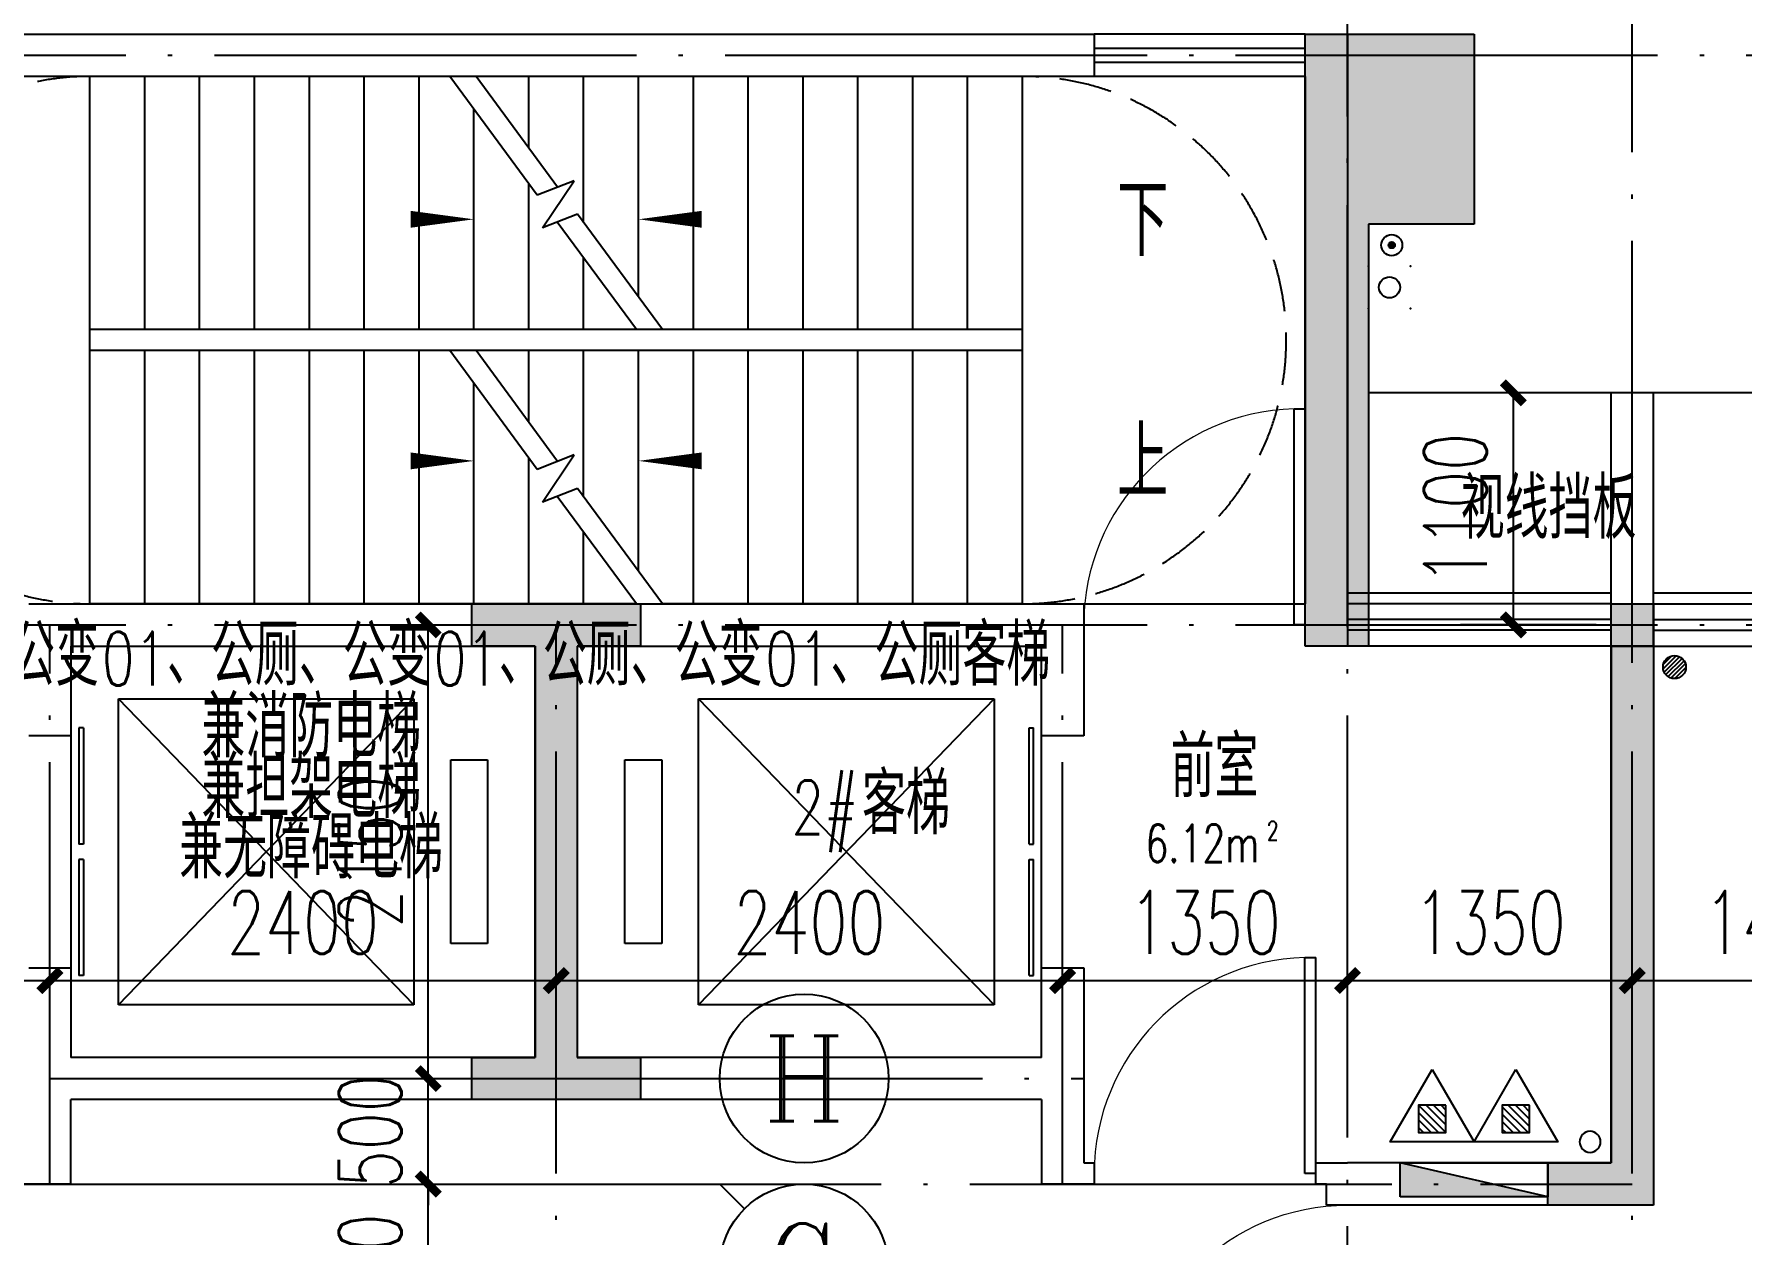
# Model space of a CAD drawing. Extents: x 41972 to 370663, y -1070170 to -56660.
# Drawn here: x 252623 to 260716, y -125077 to -119387 of the extents above; entities that cross this region are included whole.
import ezdxf
from ezdxf.enums import TextEntityAlignment as Align

# ---------------------------------------------------------------- set-up
doc = ezdxf.new("R2010")
doc.units = 0
doc.header["$LTSCALE"] = 1000
doc.header["$MEASUREMENT"] = 0
doc.linetypes.add('DOTE', pattern=[2.42, 2, -0.2, 0.02, -0.2])
doc.linetypes.add('hxt-bzc$0$DASH', pattern=[0.35, 0.25, -0.1])
doc.layers.get('Defpoints').update_dxf_attribs({"color": 250})
for name, color, linetype in [('110-bz$0$A-栏杆、扶手', 163, 'Continuous'), ('A-AXIS_TEXT_轴号文字', 7, 'Continuous'), ('A-AXIS_轴号', 3, 'Continuous'), ('A-COLUMN_结构柱', 4, 'Continuous'), ('A-DOTE_轴线', 215, 'DOTE'), ('A-PUB_HATCH_柱填充', 9, 'Continuous'), ('A-看线（阳台、空调板、线脚、雨棚等）', 11, 'Continuous'), ('A-立管', 6, 'Continuous'), ('AXIS_TEXT', 7, 'Continuous'), ('EQUIP_灭火器', 7, 'Continuous'), ('hxt-bzc$0$A-STAIR-楼电梯、坡、阶', 2, 'Continuous'), ('hxt-bzc$0$A-WALL-墙', 4, 'Continuous'), ('hxt-bzc$0$A-WINDOW-门窗', 2, 'Continuous'), ('hxt-bzc$0$A-房间名称', 31, 'Continuous'), ('hxt-bzc$0$A-文字', 7, 'Continuous'), ('hxt-bzc$0$A-栏杆、扶手', 163, 'Continuous'), ('hxt-bzc$0$A-看线（阳台、空调板、线脚、雨棚等）', 11, 'Continuous'), ('hxt-bzc$0$DIM_SYMB', 3, 'Continuous'), ('hxt-bzc$0$EQUIP_消火栓', 7, 'Continuous'), ('hxt-bzc$0$VPIPE-消防', 1, 'hxt-bzc$0$TG_X'), ('loutai2-osc$0$A-WALL-墙', 4, 'Continuous'), ('loutai2-osc$0$A-房间名称', 31, 'Continuous'), ('loutai2-osc$0$A-看线（阳台、空调板、线脚、雨棚等）', 11, 'Continuous'), ('SG-BZC$0$A-立管', 6, 'Continuous'), ('WALL', 9, 'Continuous')]:
    doc.layers.add(name, color=color, linetype=linetype)
doc.styles.add('_TCH_AXIS', font='COMPLEX', dxfattribs={"bigfont": 'GBCBIG'})
doc.styles.add('_TCH_DIM_T3', font='SIMPLEX', dxfattribs={"width": 0.705882, "bigfont": 'GBCBIG.shx'})
doc.styles.add('COMPLEX', font='COMPLEX')
doc.styles.add('hxt-bzc$0$_TCH_DIM', font='SIMPLEX', dxfattribs={"bigfont": 'GBCBIG'})
doc.styles.add('hxt-bzc$0$_TCH_SPACE', font='SIMPLEX', dxfattribs={"bigfont": 'GBCBIG'})
doc.styles.add('hxt-bzc$0$TG_LINETYPE', font='SIMPLEX', dxfattribs={"width": 0.8, "height": 3, "bigfont": 'AllInOneBig.shx'})
doc.styles.add('loutai2-osc$0$_TCH_SPACE', font='SIMPLEX', dxfattribs={"bigfont": 'GBCBIG'})
doc.linetypes.add('hxt-bzc$0$TG_X', pattern='A,2,-0.6,["X",hxt-bzc$0$TG_LINETYPE,S=0.1,R=0,X=-0.52,Y=-0.15],0', length=2.6)
doc.dimstyles.new('_TCH_ARCH&&100', dxfattribs={"dimtxt": 297.5, "dimasz": 100, "dimexe": 250, "dimexo": 300, "dimgap": 126.25, "dimtad": 1, "dimdec": 0, "dimzin": 0, "dimdsep": 46, "dimtxsty": '_TCH_DIM_T3', "dimblk": 'ARCHTICK', "dimcen": 0.09, "dimclrt": 7, "dimazin": 2, "dimtfac": 1, "dimtdec": 0, "dimtix": 1, "dimtmove": 2, "dimatfit": 3, "dimfxl": 100, "dimtolj": 1, "dimtzin": 0, "dimarcsym": 0})

# ---------------------------------------------------------------- blocks, each defined once
blk = doc.blocks.new('loutai2-osc')
at = {"layer": '110-bz$0$A-栏杆、扶手'}
for p, q in [((3850, 125), (1400, 125)), ((3850, 75), (1400, 75))]:
    blk.add_line(p, q, dxfattribs=at)
at = {"layer": 'A-看线（阳台、空调板、线脚、雨棚等）', "color": 8}
blk.add_line((2050, 250), (3850, 250), dxfattribs=at)
at = {"layer": 'loutai2-osc$0$A-WALL-墙'}
for p, q in [((3850, 0), (3850, 1200)), ((3850, 1200), (4050, 1200)), ((4050, 0), (4050, 1200)), ((3850, 0), (4050, 0))]:
    blk.add_line(p, q, dxfattribs=at)
at = {"layer": 'loutai2-osc$0$A-看线（阳台、空调板、线脚、雨棚等）'}
for p, q in [((3850, 200), (1400, 200)), ((3850, 0), (1400, 0))]:
    blk.add_line(p, q, dxfattribs=at)
blk.add_lwpolyline([(1300, 250), (1300, 1200), (5200, 1200)], dxfattribs=at)
blk = doc.blocks.new('34GTQ24TG')
at = {"layer": 'A-立管'}
blk.add_hatch(color=256, dxfattribs=at).paths.add_polyline_path([(0, -15, -1), (0, 15, -1), (0, -15)])
for radius in [50, 15]:
    blk.add_circle((0, 0), radius, dxfattribs=at)
blk = doc.blocks.new('SG-BZC$0$立管%%c100')
at = {"layer": 'SG-BZC$0$A-立管'}
blk.add_circle((100, -100), 50, dxfattribs=at)
for p in [(0, 0), (200, 0), (0, -200), (200, -200)]:
    blk.add_point(p, dxfattribs=at)
blk = doc.blocks.new('SG-BZC')
at = {"layer": 'A-立管', "xscale": -1}
blk.add_blockref('34GTQ24TG', (1290, 10700), dxfattribs=at)
at = {"layer": 'SG-BZC$0$A-立管', "xscale": -0.9979199999999903, "yscale": 0.9979199999999903, "zscale": 0.9979199999999954, "rotation": 180.000001226766}
blk.add_blockref('SG-BZC$0$立管%%c100', (1200.9, 10400), dxfattribs=at)
blk = doc.blocks.new('A$C18840BC2')
at = {"layer": 'A-PUB_HATCH_柱填充'}
for points in [[(9650, 12100), (8850, 12100), (8850, 11200), (9350, 11200), (9350, 9200), (9650, 9200), (9650, 12100)], [(8200, 6750), (8200, 9400), (8000, 9400), (8000, 6550), (8500, 6550), (8500, 6750), (8200, 6750)], [(13100, 9200), (13100, 7250), (12800, 7250), (12800, 7050), (13600, 7050), (13600, 7250), (13300, 7250), (13300, 9200), (13600, 9200), (13600, 9400), (12800, 9400), (12800, 9200), (13100, 9200)]]:
    blk.add_hatch(color=256, dxfattribs=at).paths.add_polyline_path(points)
at = {"layer": 'A-COLUMN_结构柱'}
for p, q in [((9650, 12100), (8850, 12100)), ((8850, 12100), (8850, 11200)), ((9650, 9200), (9650, 12100)), ((8850, 11200), (9350, 11200)), ((9350, 11200), (9350, 9200)), ((8200, 9400), (8000, 9400)), ((8000, 9400), (8000, 6550)), ((8200, 6750), (8200, 9400)), ((13600, 9400), (12800, 9400)), ((12800, 9400), (12800, 9200)), ((13600, 9200), (13600, 9400)), ((9350, 9200), (9650, 9200)), ((12800, 9200), (13100, 9200)), ((13100, 9200), (13100, 7250)), ((13300, 7250), (13300, 9200)), ((13300, 9200), (13600, 9200)), ((13100, 7250), (12800, 7250)), ((12800, 7250), (12800, 7050)), ((13600, 7250), (13300, 7250)), ((13600, 7050), (13600, 7250)), ((12800, 7050), (13600, 7050)), ((8500, 6750), (8200, 6750)), ((8500, 6550), (8500, 6750)), ((8000, 6550), (8500, 6550))]:
    blk.add_line(p, q, dxfattribs=at)
blk = doc.blocks.new('$TwtSys$00000546')
h = blk.add_hatch()
h.set_pattern_fill('ANSI31', color=256, scale=200, style=0)
h.set_pattern_definition([(45, (-38543.802, -6670.83), (-17.67767, 17.67767), [])])
h.paths.add_polyline_path([(-64.9, 173.7), (64.9, 173.7), (64.9, 43.9), (-64.9, 43.9)])
for points in [[(0, 343.6), (-198.4, 0), (198.4, 0)], [(-64.9, 173.7), (64.9, 173.7), (64.9, 43.9), (-64.9, 43.9)]]:
    blk.add_lwpolyline(points, close=True)
blk = doc.blocks.new('hxt-bzc$0$$DorLib2D$00000001')
for p, q in [((0.45, 0.975), (0.5, 0.975)), ((0.45, 0), (0.45, 0.975)), ((0.5, 0), (0.5, 0.975)), ((0.5, 0), (0.45, 0))]:
    blk.add_line(p, q)
at = {"lineweight": 13}
blk.add_arc((0.475, 0), 0.975, 91.46928, 180, dxfattribs=at)
blk = doc.blocks.new('hxt-bzc$0$$DORLIB2D$00000127')
at = {"color": 0}
for points in [[(-0.5333, 0.7949), (-0.5333, 0.6904)], [(-0.0333, 0.7949), (-0.5333, 0.7949)], [(-0.0333, 0.7949), (-0.0333, 0.6904)], [(0.5333, 0.7949), (0.0333, 0.7949)], [(0.0333, 0.7949), (0.0333, 0.6904)], [(0.5333, 0.7949), (0.5333, 0.6904)], [(-0.0333, 0.6904), (-0.5333, 0.6904)], [(0.5333, 0.6904), (0.0333, 0.6904)], [(0.5, 0.5), (-0.5, 0.5)]]:
    blk.add_lwpolyline(points, dxfattribs=at)
blk = doc.blocks.new('hxt-bzc$0$$WINLIB2D$00000001')
at = {"color": 0}
for points in [[(-0.5, 0.5), (-0.5, -0.5)], [(-0.5, 0.5), (0.5, 0.5)], [(0.5, -0.5), (0.5, 0.5)], [(0.5, 0.1667), (-0.5, 0.1667)], [(0.5, -0.1667), (-0.5, -0.1667)], [(-0.5, -0.5), (0.5, -0.5)]]:
    blk.add_lwpolyline(points, dxfattribs=at)
blk = doc.blocks.new('hxt-bzc$0$$TwtSys$00000434')
for p, q in [((-0.5, 0.5), (-0.5, -0.5)), ((-0.5, -0.5), (0.5, 0.5)), ((0.5, 0.5), (-0.5, 0.5)), ((0.5, -0.5), (0.5, 0.5)), ((-0.5, -0.5), (0.5, -0.5))]:
    blk.add_line(p, q)
blk.add_solid([(0.5, -0.5), (0.5, 0.5), (-0.5, -0.5)])
blk = doc.blocks.new('hxt-bzc')
at = {"layer": 'hxt-bzc$0$A-STAIR-楼电梯、坡、阶'}
for p, q in [((4325, 2200), (2925, 2200)), ((2925, 2200), (2925, 750)), ((4325, 2200), (2925, 750)), ((2925, 2200), (4325, 750)), ((4325, 750), (4325, 2200)), ((7075, 2200), (5675, 2200)), ((5675, 2200), (5675, 750)), ((5675, 750), (7075, 2200)), ((7075, 750), (5675, 2200)), ((7075, 750), (7075, 2200)), ((4675, 1910), (4500, 1910)), ((4500, 1910), (4500, 1040)), ((4675, 1040), (4675, 1910)), ((5500, 1910), (5325, 1910)), ((5325, 1910), (5325, 1040)), ((5500, 1040), (5500, 1910)), ((4500, 1040), (4675, 1040)), ((5325, 1040), (5500, 1040)), ((2925, 750), (4325, 750)), ((5675, 750), (7075, 750))]:
    blk.add_line(p, q, dxfattribs=at)
at = {"layer": 'hxt-bzc$0$A-WALL-墙'}
for p, q in [((1250, 5350), (1250, 2450)), ((1450, 5350), (1250, 5350)), ((1450, 5150), (1450, 5350)), ((7550, 5350), (2450, 5350)), ((2450, 5350), (2450, 5150)), ((1450, 5150), (1450, 2650)), ((2450, 5150), (7550, 5150)), ((1450, 2450), (1450, 2650)), ((2600, 2650), (2500, 2650)), ((2500, 2650), (2500, 2450)), ((5000, 2650), (2600, 2650)), ((7400, 2650), (5000, 2650)), ((7500, 2650), (7400, 2650)), ((-200, 2450), (-200, -200)), ((0, 2450), (-200, 2450)), ((0, 2450), (0, 0)), ((1250, 2450), (1450, 2450)), ((2500, 2450), (2500, 2025)), ((2700, 2025), (2700, 2450)), ((4900, 2450), (2700, 2450)), ((4900, 2450), (4900, 500)), ((5100, 2450), (5100, 500)), ((7300, 2450), (5100, 2450)), ((7300, 2450), (7300, 2025)), ((2500, 2025), (2700, 2025)), ((7300, 2025), (7500, 2025)), ((2700, 925), (2500, 925)), ((2500, 925), (2500, 400)), ((2700, 500), (2700, 925)), ((7500, 925), (7300, 925)), ((7300, 925), (7300, 500)), ((2700, 500), (4900, 500)), ((5100, 500), (7300, 500)), ((2500, 400), (2500, 0)), ((2700, 300), (5000, 300)), ((2700, 300), (2700, -100)), ((5000, 300), (7300, 300)), ((7300, -100), (7300, 300)), ((0, 0), (1250, 0)), ((1400, 0), (1250, 0)), ((1400, -100), (1400, 0)), ((2500, 0), (2450, 0)), ((2450, 0), (2450, -100)), ((1350, -200), (1350, -100)), ((1350, -100), (1400, -100)), ((2450, -100), (2700, -100)), ((7300, -100), (7550, -100)), ((-200, -200), (1150, -200)), ((1150, -200), (1350, -200))]:
    blk.add_line(p, q, dxfattribs=at)
at = {"layer": 'hxt-bzc$0$A-WINDOW-门窗'}
blk.add_line((2500, 2650), (1450, 2650), dxfattribs=at)
at = {"layer": 'hxt-bzc$0$A-栏杆、扶手'}
for p, q in [((0, 2575), (1250, 2575)), ((0, 2525), (1250, 2525))]:
    blk.add_line(p, q, dxfattribs=at)
at = {"layer": 'hxt-bzc$0$A-看线（阳台、空调板、线脚、雨棚等）', "color": 8}
blk.add_line((0, 2700), (1250, 2700), dxfattribs=at)
at = {"layer": 'hxt-bzc$0$A-看线（阳台、空调板、线脚、雨棚等）'}
for p, q in [((0, 2650), (1250, 2650)), ((0, 2450), (1250, 2450))]:
    blk.add_line(p, q, dxfattribs=at)
at = {"layer": 'hxt-bzc$0$VPIPE-消防'}
blk.add_circle((100, 100), 50, dxfattribs=at)
at = {"layer": 'EQUIP_灭火器'}
for p in [(451.6, 100), (848.4, 100)]:
    blk.add_blockref('$TwtSys$00000546', p, dxfattribs=at)
at = {"layer": 'hxt-bzc$0$A-WINDOW-门窗'}
for name, p, xscale, yscale, zscale in [('hxt-bzc$0$$WINLIB2D$00000001', (1950, 5250), 1000, -200, 200), ('hxt-bzc$0$$DorLib2D$00000001', (1925, -50), -1050, 1050, 100)]:
    blk.add_blockref(name, p, dxfattribs=dict(at, xscale=xscale, yscale=yscale, zscale=zscale))
at = {"layer": 'hxt-bzc$0$A-WINDOW-门窗', "zscale": 200}
for name, p, xscale, yscale, rotation in [('hxt-bzc$0$$DorLib2D$00000001', (1975, 2550), 1050, -1050, 180), ('hxt-bzc$0$$DORLIB2D$00000127', (2600, 1475), 1100, 200, 269.9999999999969), ('hxt-bzc$0$$DORLIB2D$00000127', (7400, 1475), 1100, 200, 89.99999999999689), ('hxt-bzc$0$$DorLib2D$00000001', (1250, -725), 1050, 1050, 270)]:
    blk.add_blockref(name, p, dxfattribs=dict(at, xscale=xscale, yscale=yscale, rotation=rotation))
at = {"layer": 'hxt-bzc$0$EQUIP_消火栓', "xscale": 700.0000000000031, "yscale": 159.9999999854926, "zscale": 700.0000000000031, "rotation": 359.9999963281397}
blk.add_blockref('hxt-bzc$0$$TwtSys$00000434', (650, -80), dxfattribs=at)
blk = doc.blocks.new('_ArchTick')
at = {"color": 0, "linetype": 'ByBlock', "const_width": 0.4}
blk.add_lwpolyline([(-0.5, -0.5), (0.5, 0.5)], dxfattribs=at)
blk = doc.blocks.new('*D5130')
at = {"layer": 'A-AXIS_轴号', "color": 0, "lineweight": -2, "transparency": 16777216}
for p, q in [((33128.1, 20600), (32486.4, 20600)), ((32736.4, 19500), (32736.4, 20600)), ((33128.1, 19500), (32486.4, 19500))]:
    blk.add_line(p, q, dxfattribs=at)
at = {"layer": 'Defpoints', "color": 0, "transparency": 16777216}
for p in [(32736.4, 20600), (33428.1, 20600), (33428.1, 19500)]:
    blk.add_point(p, dxfattribs=at)
at = {"layer": 'A-AXIS_轴号', "color": 0, "lineweight": -2, "transparency": 16777216, "xscale": 100, "yscale": 100, "zscale": 100}
for p, rotation in [((32736.4, 20600), 90), ((32736.4, 19500), 270)]:
    blk.add_blockref('_ArchTick', p, dxfattribs=dict(at, rotation=rotation))
at = {"layer": 'A-AXIS_轴号', "color": 7, "transparency": 16777216, "insert": (32461.4, 20050), "char_height": 297.5, "attachment_point": 5, "rotation": 90, "style": '_TCH_DIM_T3'}
blk.add_mtext('\\A1;1100', dxfattribs=at)
blk = doc.blocks.new('_AXISO')
blk.add_circle((0, 0), 0.5)
at = {"layer": 'AXIS_TEXT', "style": 'COMPLEX', "width": 1.041667}
blk.add_attdef('A', text='', height=0.56, dxfattribs=at).set_placement((-0.25, -0.28), (0.25, -0.28), align=Align.FIT)
blk = doc.blocks.new('*D5132')
at = {"layer": 'A-AXIS_轴号', "color": 0, "lineweight": -2, "transparency": 16777216}
for p, q in [((33300, 17410.6), (33300, 18064.5)), ((34700, 17410.6), (34700, 18064.5)), ((33300, 17814.5), (34700, 17814.5))]:
    blk.add_line(p, q, dxfattribs=at)
at = {"layer": 'Defpoints', "color": 0, "transparency": 16777216}
for p in [(34700, 17814.5), (33300, 17110.6), (34700, 17110.6)]:
    blk.add_point(p, dxfattribs=at)
at = {"layer": 'A-AXIS_轴号', "color": 0, "lineweight": -2, "transparency": 16777216, "xscale": 100, "yscale": 100, "zscale": 100, "rotation": 180}
blk.add_blockref('_ArchTick', (33300, 17814.5), dxfattribs=at)
at = {"layer": 'A-AXIS_轴号', "color": 0, "lineweight": -2, "transparency": 16777216, "xscale": 100, "yscale": 100, "zscale": 100}
blk.add_blockref('_ArchTick', (34700, 17814.5), dxfattribs=at)
at = {"layer": 'A-AXIS_轴号', "color": 7, "transparency": 16777216, "insert": (34000, 18089.5), "char_height": 297.5, "attachment_point": 5, "style": '_TCH_DIM_T3'}
blk.add_mtext('\\A1;1400', dxfattribs=at)
blk = doc.blocks.new('*D5133')
at = {"layer": 'A-AXIS_轴号', "color": 0, "lineweight": -2, "transparency": 16777216}
for p, q in [((31950, 17410.6), (31950, 18064.5)), ((33300, 17410.6), (33300, 18064.5)), ((31950, 17814.5), (33300, 17814.5))]:
    blk.add_line(p, q, dxfattribs=at)
at = {"layer": 'Defpoints', "color": 0, "transparency": 16777216}
for p in [(33300, 17814.5), (31950, 17110.6), (33300, 17110.6)]:
    blk.add_point(p, dxfattribs=at)
at = {"layer": 'A-AXIS_轴号', "color": 0, "lineweight": -2, "transparency": 16777216, "xscale": 100, "yscale": 100, "zscale": 100, "rotation": 180}
blk.add_blockref('_ArchTick', (31950, 17814.5), dxfattribs=at)
at = {"layer": 'A-AXIS_轴号', "color": 0, "lineweight": -2, "transparency": 16777216, "xscale": 100, "yscale": 100, "zscale": 100}
blk.add_blockref('_ArchTick', (33300, 17814.5), dxfattribs=at)
at = {"layer": 'A-AXIS_轴号', "color": 7, "transparency": 16777216, "insert": (32625, 18089.5), "char_height": 297.5, "attachment_point": 5, "style": '_TCH_DIM_T3'}
blk.add_mtext('\\A1;1350', dxfattribs=at)
blk = doc.blocks.new('*D5134')
at = {"layer": 'A-AXIS_轴号', "color": 0, "lineweight": -2, "transparency": 16777216}
for p, q in [((30600, 17410.6), (30600, 18064.5)), ((31950, 17410.6), (31950, 18064.5)), ((30600, 17814.5), (31950, 17814.5))]:
    blk.add_line(p, q, dxfattribs=at)
at = {"layer": 'Defpoints', "color": 0, "transparency": 16777216}
for p in [(31950, 17814.5), (30600, 17110.6), (31950, 17110.6)]:
    blk.add_point(p, dxfattribs=at)
at = {"layer": 'A-AXIS_轴号', "color": 0, "lineweight": -2, "transparency": 16777216, "xscale": 100, "yscale": 100, "zscale": 100, "rotation": 180}
blk.add_blockref('_ArchTick', (30600, 17814.5), dxfattribs=at)
at = {"layer": 'A-AXIS_轴号', "color": 0, "lineweight": -2, "transparency": 16777216, "xscale": 100, "yscale": 100, "zscale": 100}
blk.add_blockref('_ArchTick', (31950, 17814.5), dxfattribs=at)
at = {"layer": 'A-AXIS_轴号', "color": 7, "transparency": 16777216, "insert": (31275, 18089.5), "char_height": 297.5, "attachment_point": 5, "style": '_TCH_DIM_T3'}
blk.add_mtext('\\A1;1350', dxfattribs=at)
blk = doc.blocks.new('*D5135')
at = {"layer": 'A-AXIS_轴号', "color": 0, "lineweight": -2, "transparency": 16777216}
for p, q in [((28200, 17410.6), (28200, 18064.5)), ((30600, 17410.6), (30600, 18064.5)), ((28200, 17814.5), (30600, 17814.5))]:
    blk.add_line(p, q, dxfattribs=at)
at = {"layer": 'Defpoints', "color": 0, "transparency": 16777216}
for p in [(30600, 17814.5), (28200, 17110.6), (30600, 17110.6)]:
    blk.add_point(p, dxfattribs=at)
at = {"layer": 'A-AXIS_轴号', "color": 0, "lineweight": -2, "transparency": 16777216, "xscale": 100, "yscale": 100, "zscale": 100, "rotation": 180}
blk.add_blockref('_ArchTick', (28200, 17814.5), dxfattribs=at)
at = {"layer": 'A-AXIS_轴号', "color": 0, "lineweight": -2, "transparency": 16777216, "xscale": 100, "yscale": 100, "zscale": 100}
blk.add_blockref('_ArchTick', (30600, 17814.5), dxfattribs=at)
at = {"layer": 'A-AXIS_轴号', "color": 7, "transparency": 16777216, "insert": (29400, 18089.5), "char_height": 297.5, "attachment_point": 5, "style": '_TCH_DIM_T3'}
blk.add_mtext('\\A1;2400', dxfattribs=at)
blk = doc.blocks.new('*D5136')
at = {"layer": 'A-AXIS_轴号', "color": 0, "lineweight": -2, "transparency": 16777216}
for p, q in [((25800, 17410.6), (25800, 18064.5)), ((28200, 17410.6), (28200, 18064.5)), ((25800, 17814.5), (28200, 17814.5))]:
    blk.add_line(p, q, dxfattribs=at)
at = {"layer": 'Defpoints', "color": 0, "transparency": 16777216}
for p in [(28200, 17814.5), (25800, 17110.6), (28200, 17110.6)]:
    blk.add_point(p, dxfattribs=at)
at = {"layer": 'A-AXIS_轴号', "color": 0, "lineweight": -2, "transparency": 16777216, "xscale": 100, "yscale": 100, "zscale": 100, "rotation": 180}
blk.add_blockref('_ArchTick', (25800, 17814.5), dxfattribs=at)
at = {"layer": 'A-AXIS_轴号', "color": 0, "lineweight": -2, "transparency": 16777216, "xscale": 100, "yscale": 100, "zscale": 100}
blk.add_blockref('_ArchTick', (28200, 17814.5), dxfattribs=at)
at = {"layer": 'A-AXIS_轴号', "color": 7, "transparency": 16777216, "insert": (27000, 18089.5), "char_height": 297.5, "attachment_point": 5, "style": '_TCH_DIM_T3'}
blk.add_mtext('\\A1;2400', dxfattribs=at)
blk = doc.blocks.new('*D5137')
at = {"layer": 'A-AXIS_轴号', "color": 0, "lineweight": -2, "transparency": 16777216}
for p, q in [((24450, 17410.6), (24450, 18064.5)), ((25800, 17410.6), (25800, 18064.5)), ((24450, 17814.5), (25800, 17814.5))]:
    blk.add_line(p, q, dxfattribs=at)
at = {"layer": 'Defpoints', "color": 0, "transparency": 16777216}
for p in [(25800, 17814.5), (24450, 17110.6), (25800, 17110.6)]:
    blk.add_point(p, dxfattribs=at)
at = {"layer": 'A-AXIS_轴号', "color": 0, "lineweight": -2, "transparency": 16777216, "xscale": 100, "yscale": 100, "zscale": 100, "rotation": 180}
blk.add_blockref('_ArchTick', (24450, 17814.5), dxfattribs=at)
at = {"layer": 'A-AXIS_轴号', "color": 0, "lineweight": -2, "transparency": 16777216, "xscale": 100, "yscale": 100, "zscale": 100}
blk.add_blockref('_ArchTick', (25800, 17814.5), dxfattribs=at)
at = {"layer": 'A-AXIS_轴号', "color": 7, "transparency": 16777216, "insert": (25125, 18089.5), "char_height": 297.5, "attachment_point": 5, "style": '_TCH_DIM_T3'}
blk.add_mtext('\\A1;1350', dxfattribs=at)
blk = doc.blocks.new('*D5177')
at = {"layer": 'A-AXIS_轴号', "color": 0, "lineweight": -2, "transparency": 16777216}
for p, q in [((27093.4, 16850), (27843.4, 16850)), ((27593.4, 15850), (27593.4, 16850)), ((27093.4, 15850), (27843.4, 15850))]:
    blk.add_line(p, q, dxfattribs=at)
at = {"layer": 'Defpoints', "color": 0, "transparency": 16777216}
for p in [(26793.4, 16850), (27593.4, 16850), (26793.4, 15850)]:
    blk.add_point(p, dxfattribs=at)
at = {"layer": 'A-AXIS_轴号', "color": 0, "lineweight": -2, "transparency": 16777216, "xscale": 100, "yscale": 100, "zscale": 100}
for p, rotation in [((27593.4, 16850), 90), ((27593.4, 15850), 270)]:
    blk.add_blockref('_ArchTick', p, dxfattribs=dict(at, rotation=rotation))
at = {"layer": 'A-AXIS_轴号', "color": 7, "transparency": 16777216, "insert": (27318.4, 16350), "char_height": 297.5, "attachment_point": 5, "rotation": 90, "style": '_TCH_DIM_T3'}
blk.add_mtext('\\A1;1000', dxfattribs=at)
blk = doc.blocks.new('*D5178')
at = {"layer": 'A-AXIS_轴号', "color": 0, "lineweight": -2, "transparency": 16777216}
for p, q in [((27593.4, 17350), (27593.4, 17450)), ((27093.4, 17350), (27843.4, 17350)), ((27593.4, 16850), (27593.4, 17350)), ((27093.4, 16850), (27843.4, 16850)), ((27593.4, 16850), (27593.4, 16750))]:
    blk.add_line(p, q, dxfattribs=at)
at = {"layer": 'Defpoints', "color": 0, "transparency": 16777216}
for p in [(26793.4, 17350), (27593.4, 17350), (26793.4, 16850)]:
    blk.add_point(p, dxfattribs=at)
at = {"layer": 'A-AXIS_轴号', "color": 0, "lineweight": -2, "transparency": 16777216, "xscale": 100, "yscale": 100, "zscale": 100}
for p, rotation in [((27593.4, 17350), 270), ((27593.4, 16850), 90)]:
    blk.add_blockref('_ArchTick', p, dxfattribs=dict(at, rotation=rotation))
at = {"layer": 'A-AXIS_轴号', "color": 7, "transparency": 16777216, "insert": (27318.4, 17100), "char_height": 297.5, "attachment_point": 5, "rotation": 90, "style": '_TCH_DIM_T3'}
blk.add_mtext('\\A1;500', dxfattribs=at)
blk = doc.blocks.new('*D5179')
at = {"layer": 'A-AXIS_轴号', "color": 0, "lineweight": -2, "transparency": 16777216}
for p, q in [((27093.4, 19500), (27843.4, 19500)), ((27593.4, 17350), (27593.4, 19500)), ((27093.4, 17350), (27843.4, 17350))]:
    blk.add_line(p, q, dxfattribs=at)
at = {"layer": 'Defpoints', "color": 0, "transparency": 16777216}
for p in [(26793.4, 19500), (27593.4, 19500), (26793.4, 17350)]:
    blk.add_point(p, dxfattribs=at)
at = {"layer": 'A-AXIS_轴号', "color": 0, "lineweight": -2, "transparency": 16777216, "xscale": 100, "yscale": 100, "zscale": 100}
for p, rotation in [((27593.4, 19500), 90), ((27593.4, 17350), 270)]:
    blk.add_blockref('_ArchTick', p, dxfattribs=dict(at, rotation=rotation))
at = {"layer": 'A-AXIS_轴号', "color": 7, "transparency": 16777216, "insert": (27318.4, 18425), "char_height": 297.5, "attachment_point": 5, "rotation": 90, "style": '_TCH_DIM_T3'}
blk.add_mtext('\\A1;2150', dxfattribs=at)
blk = doc.blocks.new('HXwz')
at = {"layer": 'hxt-bzc$0$A-房间名称', "style": 'hxt-bzc$0$_TCH_SPACE'}
for s, p in [('、公厕、公变', (113183, 7512.4)), ('、公厕、公变', (114755.4, 7512.4)), ('、公厕、公变', (116327.8, 7512.4)), ('、公厕客梯', (117900.2, 7512.4)), ('兼消防电梯', (114918.2, 7172.1)), ('兼担架电梯', (114918.2, 6885.3)), ('客梯', (118049.4, 6808.1)), ('兼无障碍电梯', (114812.9, 6598.5))]:
    blk.add_text(s, height=289.36, rotation=360, dxfattribs=at).set_placement(p)
at = {"layer": 'hxt-bzc$0$A-房间名称', "style": 'hxt-bzc$0$_TCH_SPACE', "width": 0.705882}
for s, p in [('01', (114446.8, 7512.4)), ('01', (116019.2, 7512.4)), ('01', (117591.6, 7512.4)), ('2#', (117715.1, 6808.1))]:
    blk.add_text(s, height=255, rotation=360, dxfattribs=at).set_placement(p)
at = {"layer": 'hxt-bzc$0$A-房间名称', "style": 'hxt-bzc$0$_TCH_SPACE'}
blk.add_text('前室', height=289.36, dxfattribs=at).set_placement((119511.9, 6982.6))
at = {"layer": 'hxt-bzc$0$A-房间名称', "style": 'hxt-bzc$0$_TCH_SPACE', "width": 0.705882}
for s, height, p in [('6.12m', 178.5, (119392.8, 6675.5)), ('2', 89.2, (119968.8, 6780.5))]:
    blk.add_text(s, height=height, dxfattribs=at).set_placement(p)
at = {"layer": 'loutai2-osc$0$A-房间名称', "style": 'loutai2-osc$0$_TCH_SPACE'}
blk.add_text('视线挡板', height=289.36, dxfattribs=at).set_placement((120886.5, 8208.3))
blk = doc.blocks.new('地漏')
at = {"layer": 'A-立管'}
h = blk.add_hatch(dxfattribs=at)
h.set_pattern_fill('ANSI31', color=256, scale=10, style=0)
h.set_pattern_definition([(45, (7991.956, -606365.85), (-11.22532015, 11.22532015), [])])
edge = h.paths.add_edge_path()
edge.add_arc((0, 0), 60, 0, 360)
blk.add_circle((0, 0), 60, dxfattribs=at)
blk = doc.blocks.new('A$C5F987C3E')
at = {"layer": 'A-AXIS_轴号'}
for p, q in [((27466.7, 17350), (28975, 17350)), ((27466.7, 16850), (28975, 16850)), ((29092.1, 16732.8), (28975, 16850))]:
    blk.add_line(p, q, dxfattribs=at)
at = {"layer": 'A-DOTE_轴线'}
for p, q in [((31950, 14650), (31950, 27200)), ((33300, 4800), (33300, 27200)), ((4800, 22200), (50100, 22200)), ((4800, 19500), (50100, 19500)), ((25800, 16850), (25800, 19500)), ((28200, 4800), (28200, 19500)), ((30600, 16850), (30600, 19500)), ((25800, 17350), (30700, 17350)), ((22900, 16850), (33300, 16850))]:
    blk.add_line(p, q, dxfattribs=at)
at = {"layer": 'A-AXIS_轴号'}
ref = blk.add_blockref('_AXISO', (29375, 17350), dxfattribs=dict(at, xscale=800, yscale=800, zscale=800))
ref.add_attrib('A', 'H', dxfattribs={"layer": 'A-AXIS_TEXT_轴号文字', "height": 405.5, "style": '_TCH_AXIS'}).set_placement((29181.8, 17147.2), (29568.1, 17147.2), align=Align.FIT)
ref = blk.add_blockref('_AXISO', (29375, 16450), dxfattribs=dict(at, xscale=800, yscale=800, zscale=800))
ref.add_attrib('A', 'G', dxfattribs={"layer": 'A-AXIS_TEXT_轴号文字', "height": 425.2, "style": '_TCH_AXIS'}).set_placement((29192.7, 16237.4), (29557.2, 16237.4), align=Align.FIT)
for p1, p2, distance, picture, middle in [((33428.1, 19500), (33428.1, 20600), 691.8, '*D5130', (32461.4, 20050)), ((26793.4, 17350), (26793.4, 19500), -800, '*D5179', (27318.4, 18425)), ((24450, 17110.6), (25800, 17110.6), 703.9, '*D5137', (25125, 18089.5)), ((25800, 17110.6), (28200, 17110.6), 703.9, '*D5136', (27000, 18089.5)), ((28200, 17110.6), (30600, 17110.6), 703.9, '*D5135', (29400, 18089.5)), ((30600, 17110.6), (31950, 17110.6), 703.9, '*D5134', (31275, 18089.5)), ((31950, 17110.6), (33300, 17110.6), 703.9, '*D5133', (32625, 18089.5)), ((33300, 17110.6), (34700, 17110.6), 703.9, '*D5132', (34000, 18089.5)), ((26793.4, 16850), (26793.4, 17350), -800, '*D5178', (27318.4, 17100)), ((26793.4, 15850), (26793.4, 16850), -800, '*D5177', (27318.4, 16350))]:
    dim = blk.add_aligned_dim(p1=p1, p2=p2, distance=distance, dimstyle='_TCH_ARCH&&100', dxfattribs=at)
    dim.commit()
    dim.dimension.update_dxf_attribs({"geometry": picture, "text_midpoint": middle})

msp = doc.modelspace()

# ---------------------------------------------------------------- linework, layer by layer
at = {"layer": 'hxt-bzc$0$A-STAIR-楼电梯、坡、阶'}
for p, q in [((254592.9, -119586.5), (252887, -119586.5)), ((252887, -120786.5), (252887, -119586.5)), ((254592.9, -119586.5), (252887, -119586.5)), ((252887, -120786.5), (252887, -119586.5)), ((253147, -120786.5), (253147, -119586.5)), ((253147, -120786.5), (253147, -119586.5)), ((253407, -120786.5), (253407, -119586.5)), ((253407, -120786.5), (253407, -119586.5)), ((253667, -120786.5), (253667, -119586.5)), ((253667, -120786.5), (253667, -119586.5)), ((253927, -120786.5), (253927, -119586.5)), ((253927, -120786.5), (253927, -119586.5)), ((254187, -120786.5), (254187, -119586.5)), ((254187, -120786.5), (254187, -119586.5)), ((254447, -120786.5), (254447, -119586.5)), ((254447, -120786.5), (254447, -119586.5)), ((255007.4, -120149.1), (254592.9, -119586.5)), ((255007.4, -120149.1), (254592.9, -119586.5)), ((257307, -119586.5), (254717.1, -119586.5)), ((255103.8, -120111.4), (254717.1, -119586.5)), ((257307, -119586.5), (254717.1, -119586.5)), ((255103.8, -120111.4), (254717.1, -119586.5)), ((254967, -119925.7), (254967, -119586.5)), ((254967, -119925.7), (254967, -119586.5)), ((255227, -120278.7), (255227, -119586.5)), ((255227, -120278.7), (255227, -119586.5)), ((255487, -120631.6), (255487, -119586.5)), ((255487, -120631.6), (255487, -119586.5)), ((255747, -120786.5), (255747, -119586.5)), ((255747, -120786.5), (255747, -119586.5)), ((256007, -120786.5), (256007, -119586.5)), ((256007, -120786.5), (256007, -119586.5)), ((256267, -120786.5), (256267, -119586.5)), ((256267, -120786.5), (256267, -119586.5)), ((256527, -120786.5), (256527, -119586.5)), ((256527, -120786.5), (256527, -119586.5)), ((256787, -120786.5), (256787, -119586.5)), ((256787, -120786.5), (256787, -119586.5)), ((257047, -120786.5), (257047, -119586.5)), ((257047, -120786.5), (257047, -119586.5)), ((257307, -120786.5), (257307, -119586.5)), ((257307, -120786.5), (257307, -119586.5)), ((254707, -120786.5), (254707, -119741.4)), ((254707, -120786.5), (254707, -119741.4)), ((254967, -120786.5), (254967, -120094.4)), ((254967, -120786.5), (254967, -120094.4)), ((255181.3, -120081), (255007.4, -120149.1)), ((255181.3, -120081), (255007.4, -120149.1)), ((255032.3, -120305), (255181.3, -120081)), ((255032.3, -120305), (255181.3, -120081)), ((255198.5, -120240), (255032.3, -120305)), ((255198.5, -120240), (255032.3, -120305)), ((255601.1, -120786.5), (255198.5, -120240)), ((255601.1, -120786.5), (255198.5, -120240)), ((255476.9, -120786.5), (255102.1, -120277.7)), ((255476.9, -120786.5), (255102.1, -120277.7)), ((255227, -120786.5), (255227, -120447.3)), ((255227, -120786.5), (255227, -120447.3)), ((255476.9, -120786.5), (252887, -120786.5)), ((255476.9, -120786.5), (252887, -120786.5)), ((257307, -120786.5), (255601.1, -120786.5)), ((257307, -120786.5), (255601.1, -120786.5)), ((254592.9, -120886.5), (252887, -120886.5)), ((252887, -122086.5), (252887, -120886.5)), ((254592.9, -120886.5), (252887, -120886.5)), ((252887, -122086.5), (252887, -120886.5)), ((253147, -122086.5), (253147, -120886.5)), ((253147, -122086.5), (253147, -120886.5)), ((253407, -122086.5), (253407, -120886.5)), ((253407, -122086.5), (253407, -120886.5)), ((253667, -122086.5), (253667, -120886.5)), ((253667, -122086.5), (253667, -120886.5)), ((253927, -122086.5), (253927, -120886.5)), ((253927, -122086.5), (253927, -120886.5)), ((254187, -122086.5), (254187, -120886.5)), ((254187, -122086.5), (254187, -120886.5)), ((254447, -122086.5), (254447, -120886.5)), ((254447, -122086.5), (254447, -120886.5)), ((255007.4, -121449.1), (254592.9, -120886.5)), ((255007.4, -121449.1), (254592.9, -120886.5)), ((257307, -120886.5), (254717.1, -120886.5)), ((255103.8, -121411.4), (254717.1, -120886.5)), ((257307, -120886.5), (254717.1, -120886.5)), ((255103.8, -121411.4), (254717.1, -120886.5)), ((254967, -121225.7), (254967, -120886.5)), ((254967, -121225.7), (254967, -120886.5)), ((255227, -121578.7), (255227, -120886.5)), ((255227, -121578.7), (255227, -120886.5)), ((255487, -121931.6), (255487, -120886.5)), ((255487, -121931.6), (255487, -120886.5)), ((255747, -122086.5), (255747, -120886.5)), ((255747, -122086.5), (255747, -120886.5)), ((256007, -122086.5), (256007, -120886.5)), ((256007, -122086.5), (256007, -120886.5)), ((256267, -122086.5), (256267, -120886.5)), ((256267, -122086.5), (256267, -120886.5)), ((256527, -122086.5), (256527, -120886.5)), ((256527, -122086.5), (256527, -120886.5)), ((256787, -122086.5), (256787, -120886.5)), ((256787, -122086.5), (256787, -120886.5)), ((257047, -122086.5), (257047, -120886.5)), ((257047, -122086.5), (257047, -120886.5)), ((257307, -122086.5), (257307, -120886.5)), ((257307, -122086.5), (257307, -120886.5)), ((254707, -122086.5), (254707, -121041.4)), ((254707, -122086.5), (254707, -121041.4)), ((254967, -122086.5), (254967, -121394.4)), ((254967, -122086.5), (254967, -121394.4)), ((255181.3, -121381), (255007.4, -121449.1)), ((255181.3, -121381), (255007.4, -121449.1)), ((255032.3, -121605), (255181.3, -121381)), ((255032.3, -121605), (255181.3, -121381)), ((255198.5, -121540), (255032.3, -121605)), ((255198.5, -121540), (255032.3, -121605)), ((255601.1, -122086.5), (255198.5, -121540)), ((255601.1, -122086.5), (255198.5, -121540)), ((255476.9, -122086.5), (255102.1, -121577.7)), ((255476.9, -122086.5), (255102.1, -121577.7)), ((255227, -122086.5), (255227, -121747.3)), ((255227, -122086.5), (255227, -121747.3)), ((255476.9, -122086.5), (252887, -122086.5)), ((255476.9, -122086.5), (252887, -122086.5)), ((257307, -122086.5), (255601.1, -122086.5)), ((257307, -122086.5), (255601.1, -122086.5))]:
    msp.add_line(p, q, dxfattribs=at)
at = {"layer": 'hxt-bzc$0$A-STAIR-楼电梯、坡、阶', "linetype": 'hxt-bzc$0$DASH'}
for centre, start, end in [((252887, -120836.5), 90, 270), ((257307, -120836.5), 270, 90)]:
    msp.add_arc(centre, 1250, start, end, dxfattribs=at)
at = {"layer": 'hxt-bzc$0$A-WALL-墙'}
for p, q in [((257307, -120786.5), (252887, -120786.5)), ((252887, -120886.5), (252887, -120786.5)), ((257307, -120886.5), (257307, -120786.5)), ((257307, -120886.5), (252887, -120886.5))]:
    msp.add_line(p, q, dxfattribs=at)
at = {"layer": 'hxt-bzc$0$DIM_SYMB'}
for points in [[(252544.1, -120264, 0, 0, 0), (254707, -120264, 0, 80, 0), (254407, -120264, 0, 0, 0)], [(257649.9, -120264, 0, 0, 0), (255487, -120264, 0, 80, 0), (255787, -120264, 0, 0, 0)], [(252544.1, -121409.1, 0, 0, 0), (254707, -121409.1, 0, 80, 0), (254407, -121409.1, 0, 0, 0)], [(257649.9, -121409.1, 0, 0, 0), (255487, -121409.1, 0, 80, 0), (255787, -121409.1, 0, 0, 0)]]:
    msp.add_lwpolyline(points, format="xyseb", dxfattribs=at)

# ---------------------------------------------------------------- block references
for name, p in [('A$C5F987C3E', (226897, -141686.5)), ('HXwz', (138497, -129986.5))]:
    msp.add_blockref(name, p)
at = {"xscale": -1}
for name, p in [('loutai2-osc', (264147, -122286.5)), ('SG-BZC', (260347, -131086.5)), ('hxt-bzc', (260097, -124736.5))]:
    msp.add_blockref(name, p, dxfattribs=at)
at = {"layer": 'A-立管', "extrusion": (0, 0, -1), "xscale": -0.9071999999999998, "yscale": 0.9071999999999998, "zscale": -0.9071999999999998}
msp.add_blockref('地漏', (-260397, -122386.5), dxfattribs=at)
at = {"layer": 'WALL', "xscale": -1}
msp.add_blockref('A$C18840BC2', (268297, -131486.5), dxfattribs=at)

# ---------------------------------------------------------------- texts
at = {"layer": 'hxt-bzc$0$A-文字', "color": 7, "style": 'hxt-bzc$0$_TCH_DIM'}
for s, p in [('下', (257754.9, -120439)), ('上', (257754.9, -121584.1))]:
    msp.add_text(s, height=337.6, dxfattribs=at).set_placement(p)

doc.saveas('drawing.dxf')
